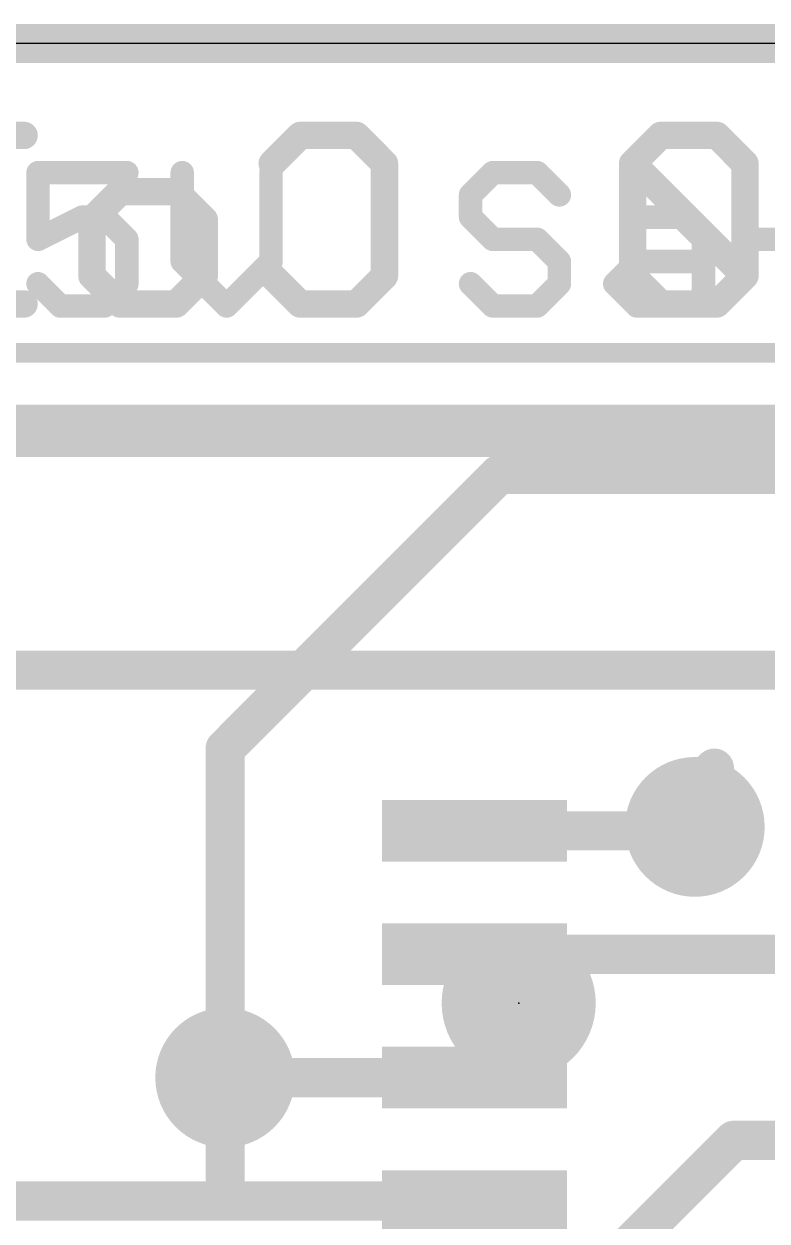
# Model space of a CAD drawing. Extents: x -13.4 to 36.9, y -18 to 22.9.
# Drawn here: x 7.84 to 12.66, y 6.33 to 14.1 of the extents above; entities that cross this region are included whole.
import ezdxf

# ---------------------------------------------------------------- set-up
doc = ezdxf.new("R2010")
doc.units = 0
for name, color, linetype in [('1', 12, 'CONTINUOUS'), ('16', 132, 'CONTINUOUS'), ('18', 110, 'CONTINUOUS'), ('20', 53, 'CONTINUOUS'), ('21', 40, 'CONTINUOUS'), ('22', 6, 'CONTINUOUS'), ('23', 53, 'CONTINUOUS'), ('47', 253, 'CONTINUOUS')]:
    doc.layers.add(name, color=color, linetype=linetype)

# ---------------------------------------------------------------- blocks, each defined once
blk = doc.blocks.new('PIE')
at = {"const_width": 0.5}
blk.add_lwpolyline([(0, -0.25, 1), (0, 0.25, 1), (0, -0.25)], format="xyb", dxfattribs=at)
blk = doc.blocks.new('RECT')
blk.add_solid([(-0.5, -0.5), (0.5, -0.5), (-0.5, 0.5), (0.5, 0.5)])
blk = doc.blocks.new('ROUNDV')
at = {"const_width": 0.5}
blk.add_lwpolyline([(0, -0.25, 1), (0, 0.25, 1), (0, -0.25)], format="xyb", dxfattribs=at)

msp = doc.modelspace()

# ---------------------------------------------------------------- linework, layer by layer
at = {"layer": '1', "const_width": 0.254}
for points in [[(30.226, 13.97), (-1.524, 13.97)], [(10.922, 11.176), (9.144, 9.398)], [(10.922, 11.176), (18.862, 11.176)], [(9.144, 9.398), (9.144, 7.264)], [(12.192, 9.144), (12.319, 9.271)], [(12.192, 8.89), (12.192, 9.144)], [(12.446, 6.858), (11.43, 5.842)], [(17.466, 6.858), (12.446, 6.858)]]:
    msp.add_lwpolyline(points, dxfattribs=at)
at = {"layer": '1', "const_width": 0.127}
for points in [[(10.922, 11.2395, 1), (10.922, 11.1125)], [(10.9669, 11.1311, 1), (10.8771, 11.2209)], [(9.2075, 9.398, 1), (9.0805, 9.398)], [(9.0991, 9.4429, 1), (9.1889, 9.3531)], [(12.3639, 9.2261, 1), (12.2741, 9.3159)], [(12.2555, 9.144, 1), (12.1285, 9.144)], [(12.1471, 9.1889, 1), (12.2369, 9.0991)], [(12.1285, 8.89, 1), (12.2555, 8.89)], [(9.0805, 7.264, 1), (9.2075, 7.264)], [(12.446, 6.9215, 1), (12.446, 6.7945)], [(12.4909, 6.8131, 1), (12.4011, 6.9029)]]:
    msp.add_lwpolyline(points, format="xyb", dxfattribs=at)
at = {"layer": '16', "const_width": 0.254}
for points in [[(3.048, 11.43), (21.463, 11.43)], [(3.302, 9.906), (19.05, 9.906)], [(12.166, 8.864), (12.192, 8.89)], [(10.762, 8.864), (12.166, 8.864)], [(10.762, 8.064), (15.43, 8.064)], [(10.762, 7.264), (9.144, 7.264)], [(9.144, 7.264), (9.144, 6.464)], [(6.236, 6.464), (9.144, 6.464)], [(9.144, 6.464), (10.762, 6.464)]]:
    msp.add_lwpolyline(points, dxfattribs=at)
at = {"layer": '16', "const_width": 0.127}
for points in [[(12.2369, 8.8451, 1), (12.1471, 8.9349)], [(10.762, 8.9275, 1), (10.762, 8.8005)], [(12.1211, 8.9089, 1), (12.2109, 8.8191)], [(12.166, 8.8005, 1), (12.166, 8.9275)], [(10.762, 8.1275, 1), (10.762, 8.0005)], [(9.144, 7.3275, 1), (9.144, 7.2005)], [(9.2075, 7.264, 1), (9.0805, 7.264)], [(10.762, 7.2005, 1), (10.762, 7.3275)], [(9.144, 6.5275, 1), (9.144, 6.4005)], [(9.0805, 6.464, 1), (9.2075, 6.464)], [(9.144, 6.4005, 1), (9.144, 6.5275)], [(10.762, 6.4005, 1), (10.762, 6.5275)]]:
    msp.add_lwpolyline(points, format="xyb", dxfattribs=at)
at = {"layer": '20'}
msp.add_line((25.146, 13.97), (3.556, 13.97), dxfattribs=at)
at = {"layer": '21'}
for points, const_width in [([(8.5063, 13.1325), (7.9301, 13.1325)], 0.1524), ([(7.9301, 13.1325), (7.9301, 12.7004)], 0.1524), ([(8.8656, 13.1325), (8.8656, 12.5563)], 0.1524), ([(9.4418, 12.5563), (9.4418, 13.1325)], 0.1524), ([(10.8807, 13.1325), (10.7366, 12.9885)], 0.1524), ([(11.1688, 13.1325), (10.8807, 13.1325)], 0.1524), ([(11.3129, 12.9885), (11.1688, 13.1325)], 0.1524), ([(10.7366, 12.9885), (10.7366, 12.8444)], 0.1524), ([(7.9301, 12.7004), (8.2182, 12.8444)], 0.1524), ([(8.2182, 12.8444), (8.3622, 12.8444)], 0.1524), ([(8.3622, 12.8444), (8.5063, 12.7004)], 0.1524), ([(10.7366, 12.8444), (10.8807, 12.7004)], 0.1524), ([(11.8162, 12.8444), (12.1043, 12.8444)], 0.1524), ([(12.1043, 12.8444), (12.2484, 12.7004)], 0.1524), ([(8.5063, 12.7004), (8.5063, 12.4123)], 0.1524), ([(10.8807, 12.7004), (11.1688, 12.7004)], 0.1524), ([(11.1688, 12.7004), (11.3129, 12.5563)], 0.1524), ([(12.2484, 12.7004), (12.2484, 12.2682)], 0.1524), ([(12.6077, 12.7004), (12.8958, 12.7004)], 0.1524), ([(8.8656, 12.5563), (9.1537, 12.2682)], 0.1524), ([(9.1537, 12.2682), (9.4418, 12.5563)], 0.1524), ([(11.3129, 12.5563), (11.3129, 12.4123)], 0.1524), ([(11.6722, 12.4123), (11.8162, 12.5563)], 0.1524), ([(11.8162, 12.5563), (12.2484, 12.5563)], 0.1524), ([(8.0741, 12.2682), (7.9301, 12.4123)], 0.1524), ([(8.5063, 12.4123), (8.3622, 12.2682)], 0.1524), ([(10.8807, 12.2682), (10.7366, 12.4123)], 0.1524), ([(11.3129, 12.4123), (11.1688, 12.2682)], 0.1524), ([(11.8162, 12.2682), (11.6722, 12.4123)], 0.1524), ([(8.3622, 12.2682), (8.0741, 12.2682)], 0.1524), ([(11.1688, 12.2682), (10.8807, 12.2682)], 0.1524), ([(12.2484, 12.2682), (11.8162, 12.2682)], 0.1524), ([(13.951, 11.353), (2.001, 11.353)], 0.127)]:
    msp.add_lwpolyline(points, dxfattribs=dict(at, const_width=const_width))
at = {"layer": '21', "const_width": 0.0762}
for points in [[(7.9301, 13.1706, 1), (7.9301, 13.0944)], [(7.9682, 13.1325, 1), (7.892, 13.1325)], [(8.5063, 13.0944, 1), (8.5063, 13.1706)], [(8.9037, 13.1325, 1), (8.8275, 13.1325)], [(9.4799, 13.1325, 1), (9.4037, 13.1325)], [(10.8807, 13.1706, 1), (10.8807, 13.0944)], [(10.9076, 13.1056, 1), (10.8537, 13.1595)], [(11.1957, 13.1595, 1), (11.1419, 13.1056)], [(11.1688, 13.0944, 1), (11.1688, 13.1706)], [(10.7747, 12.9885, 1), (10.6985, 12.9885)], [(10.7097, 13.0154, 1), (10.7636, 12.9615)], [(11.2859, 12.9615, 1), (11.3398, 13.0154)], [(8.2182, 12.8825, 1), (8.2182, 12.8063)], [(8.2352, 12.8103, 1), (8.2011, 12.8785)], [(8.3892, 12.8714, 1), (8.3353, 12.8175)], [(8.3622, 12.8063, 1), (8.3622, 12.8825)], [(10.7636, 12.8714, 1), (10.7097, 12.8175)], [(11.8162, 12.8825, 1), (11.8162, 12.8063)], [(12.1313, 12.8714, 1), (12.0774, 12.8175)], [(12.1043, 12.8063, 1), (12.1043, 12.8825)], [(10.6985, 12.8444, 1), (10.7747, 12.8444)], [(7.913, 12.7344, 1), (7.9471, 12.6663)], [(7.892, 12.7004, 1), (7.9682, 12.7004)], [(8.5444, 12.7004, 1), (8.4682, 12.7004)], [(8.4794, 12.6734, 1), (8.5332, 12.7273)], [(10.8807, 12.7385, 1), (10.8807, 12.6623)], [(10.8537, 12.6734, 1), (10.9076, 12.7273)], [(11.1957, 12.7273, 1), (11.1419, 12.6734)], [(11.1688, 12.6623, 1), (11.1688, 12.7385)], [(12.2865, 12.7004, 1), (12.2103, 12.7004)], [(12.2214, 12.6734, 1), (12.2753, 12.7273)], [(12.6077, 12.7385, 1), (12.6077, 12.6623)], [(8.8925, 12.5833, 1), (8.8387, 12.5294)], [(8.8275, 12.5563, 1), (8.9037, 12.5563)], [(9.4037, 12.5563, 1), (9.4799, 12.5563)], [(9.4688, 12.5294, 1), (9.4149, 12.5833)], [(11.351, 12.5563, 1), (11.2748, 12.5563)], [(11.2859, 12.5294, 1), (11.3398, 12.5833)], [(11.8162, 12.5944, 1), (11.8162, 12.5182)], [(11.8431, 12.5294, 1), (11.7893, 12.5833)], [(12.2484, 12.5182, 1), (12.2484, 12.5944)], [(7.957, 12.4392, 1), (7.9031, 12.3853)], [(8.4682, 12.4123, 1), (8.5444, 12.4123)], [(8.5332, 12.3853, 1), (8.4794, 12.4392)], [(10.7636, 12.4392, 1), (10.7097, 12.3853)], [(11.2748, 12.4123, 1), (11.351, 12.4123)], [(11.3398, 12.3853, 1), (11.2859, 12.4392)], [(11.6991, 12.4392, 1), (11.6452, 12.3853)], [(11.6452, 12.4392, 1), (11.6991, 12.3853)], [(8.0741, 12.3063, 1), (8.0741, 12.2301)], [(8.3622, 12.2301, 1), (8.3622, 12.3063)], [(10.8807, 12.3063, 1), (10.8807, 12.2301)], [(11.1688, 12.2301, 1), (11.1688, 12.3063)], [(11.8162, 12.3063, 1), (11.8162, 12.2301)], [(12.2484, 12.2301, 1), (12.2484, 12.3063)], [(8.0472, 12.2413, 1), (8.1011, 12.2951)], [(8.3353, 12.2951, 1), (8.3892, 12.2413)], [(9.1268, 12.2951, 1), (9.1806, 12.2413)], [(9.1268, 12.2413, 1), (9.1806, 12.2951)], [(10.8537, 12.2413, 1), (10.9076, 12.2951)], [(11.1419, 12.2951, 1), (11.1957, 12.2413)], [(11.7893, 12.2413, 1), (11.8431, 12.2951)], [(12.2103, 12.2682, 1), (12.2865, 12.2682)]]:
    msp.add_lwpolyline(points, format="xyb", dxfattribs=at)
at = {"layer": '22'}
for points, const_width in [([(7.8393, 13.374), (7.6571, 13.374)], 0.1778), ([(9.4493, 13.1918), (9.6315, 13.374)], 0.1778), ([(9.6315, 13.374), (9.9959, 13.374)], 0.1778), ([(9.9959, 13.374), (10.178, 13.1918)], 0.1778), ([(11.9703, 13.374), (11.7881, 13.1918)], 0.1778), ([(12.3346, 13.374), (11.9703, 13.374)], 0.1778), ([(12.5168, 13.1918), (12.3346, 13.374)], 0.1778), ([(10.178, 13.1918), (10.178, 12.4631)], 0.1778), ([(11.7881, 13.1918), (11.7881, 12.4631)], 0.1778), ([(12.5168, 12.4631), (11.7881, 13.1918)], 0.1778), ([(12.5168, 12.4631), (12.5168, 13.1918)], 0.1778), ([(8.2799, 12.8275), (8.4621, 13.0097)], 0.1778), ([(8.4621, 13.0097), (8.8265, 13.0097)], 0.1778), ([(8.8265, 13.0097), (9.0086, 12.8275)], 0.1778), ([(8.2799, 12.4631), (8.2799, 12.8275)], 0.1778), ([(9.0086, 12.8275), (9.0086, 12.4631)], 0.1778), ([(8.4621, 12.2809), (8.2799, 12.4631)], 0.1778), ([(9.0086, 12.4631), (8.8265, 12.2809)], 0.1778), ([(9.6315, 12.2809), (9.4493, 12.4631)], 0.1778), ([(10.178, 12.4631), (9.9959, 12.2809)], 0.1778), ([(11.7881, 12.4631), (11.9703, 12.2809)], 0.1778), ([(12.3346, 12.2809), (12.5168, 12.4631)], 0.1778), ([(7.8393, 12.2809), (7.4749, 12.2809)], 0.1778), ([(8.8265, 12.2809), (8.4621, 12.2809)], 0.1778), ([(9.9959, 12.2809), (9.6315, 12.2809)], 0.1778), ([(11.9703, 12.2809), (12.3346, 12.2809)], 0.1778), ([(0.762, 11.964), (27.762, 11.964)], 0.127), ([(27.262, 11.564), (1.462, 11.564)], 0.127), ([(25.762, 9.864), (5.602, 9.864)], 0.127)]:
    msp.add_lwpolyline(points, dxfattribs=dict(at, const_width=const_width))
at = {"layer": '22', "const_width": 0.0889}
for points in [[(7.8393, 13.3296, 1), (7.8393, 13.4185)], [(9.6315, 13.4185, 1), (9.6315, 13.3296)], [(9.6629, 13.3426, 1), (9.6, 13.4055)], [(10.0273, 13.4055, 1), (9.9644, 13.3426)], [(9.9959, 13.3296, 1), (9.9959, 13.4185)], [(11.9703, 13.4185, 1), (11.9703, 13.3296)], [(12.0017, 13.3426, 1), (11.9388, 13.4055)], [(12.3661, 13.4055, 1), (12.3032, 13.3426)], [(12.3346, 13.3296, 1), (12.3346, 13.4185)], [(10.2225, 13.1918, 1), (10.1336, 13.1918)], [(11.8325, 13.1918, 1), (11.7436, 13.1918)], [(11.8195, 13.2233, 1), (11.7567, 13.1604)], [(12.5613, 13.1918, 1), (12.4724, 13.1918)], [(9.4179, 13.2233, 1), (9.4807, 13.1604)], [(10.1466, 13.1604, 1), (10.2095, 13.2233)], [(11.7567, 13.2233, 1), (11.8195, 13.1604)], [(12.4854, 13.1604, 1), (12.5483, 13.2233)], [(8.4621, 13.0541, 1), (8.4621, 12.9652)], [(8.4935, 12.9782, 1), (8.4307, 13.0411)], [(8.8579, 13.0411, 1), (8.795, 12.9782)], [(8.8265, 12.9652, 1), (8.8265, 13.0541)], [(8.3243, 12.8275, 1), (8.2354, 12.8275)], [(8.2485, 12.8589, 1), (8.3113, 12.796)], [(9.0531, 12.8275, 1), (8.9642, 12.8275)], [(8.9772, 12.796, 1), (9.0401, 12.8589)], [(8.3113, 12.4945, 1), (8.2485, 12.4317)], [(8.2354, 12.4631, 1), (8.3243, 12.4631)], [(8.9642, 12.4631, 1), (9.0531, 12.4631)], [(9.0401, 12.4317, 1), (8.9772, 12.4945)], [(9.4807, 12.4945, 1), (9.4179, 12.4317)], [(10.1336, 12.4631, 1), (10.2225, 12.4631)], [(10.2095, 12.4317, 1), (10.1466, 12.4945)], [(11.8195, 12.4945, 1), (11.7567, 12.4317)], [(11.7436, 12.4631, 1), (11.8325, 12.4631)], [(12.4724, 12.4631, 1), (12.5613, 12.4631)], [(12.5483, 12.4317, 1), (12.4854, 12.4945)], [(12.4854, 12.4317, 1), (12.5483, 12.4945)], [(7.8393, 12.2365, 1), (7.8393, 12.3254)], [(8.4621, 12.3254, 1), (8.4621, 12.2365)], [(8.4307, 12.2495, 1), (8.4935, 12.3123)], [(8.795, 12.3123, 1), (8.8579, 12.2495)], [(8.8265, 12.2365, 1), (8.8265, 12.3254)], [(9.6315, 12.3254, 1), (9.6315, 12.2365)], [(9.6, 12.2495, 1), (9.6629, 12.3123)], [(9.9644, 12.3123, 1), (10.0273, 12.2495)], [(9.9959, 12.2365, 1), (9.9959, 12.3254)], [(11.9703, 12.3254, 1), (11.9703, 12.2365)], [(11.9388, 12.2495, 1), (12.0017, 12.3123)], [(12.3032, 12.3123, 1), (12.3661, 12.2495)], [(12.3346, 12.2365, 1), (12.3346, 12.3254)]]:
    msp.add_lwpolyline(points, format="xyb", dxfattribs=at)
at = {"layer": '23'}
msp.add_point((11.049, 7.747), dxfattribs=at)
at = {"layer": '47', "const_width": 0.13}
msp.add_lwpolyline([(17.018, 13.97), (-7.03, 13.97)], dxfattribs=at)

# ---------------------------------------------------------------- block references
at = {"layer": '1'}
msp.add_blockref('PIE', (11.049, 7.747), dxfattribs=at)
at = {"layer": '16', "xscale": 1.2, "yscale": 0.4}
for p in [(10.762, 8.864), (10.762, 8.064), (10.762, 7.264), (10.762, 6.464)]:
    msp.add_blockref('RECT', p, dxfattribs=at)
at = {"layer": '18', "xscale": 0.9064, "yscale": 0.9064}
for p in [(12.192, 8.89), (12.192, 8.89), (9.144, 7.264), (9.144, 7.264)]:
    msp.add_blockref('ROUNDV', p, dxfattribs=at)

doc.saveas('drawing.dxf')
